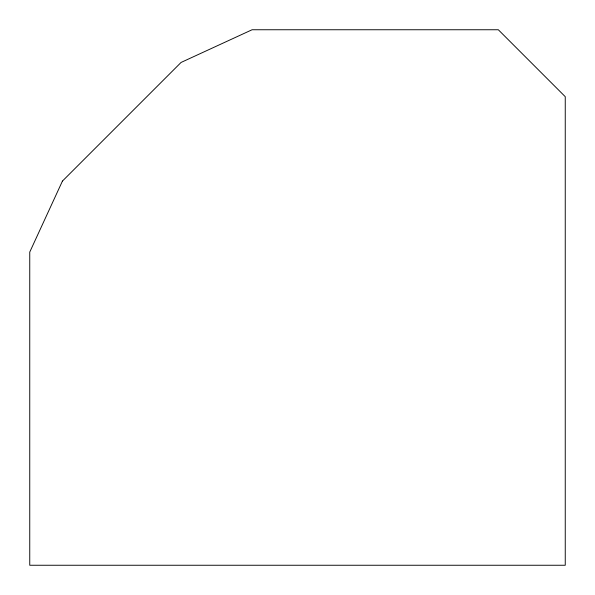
<?xml version="1.0" encoding="UTF-8"?>
<svg xmlns="http://www.w3.org/2000/svg" width="595" height="595" viewBox="0 0 595 595"><rect width="100%" height="100%" fill="white"/><g stroke="black" fill="none" stroke-linecap="round" stroke-linejoin="round"><path stroke-width="0.89" d="M62.438 181.073L29.75 252.087L29.75 565.25L565.25 565.25L565.25 96.688L498.312 29.75L252.087 29.75L181.073 62.438L62.438 181.073"/></g></svg>
